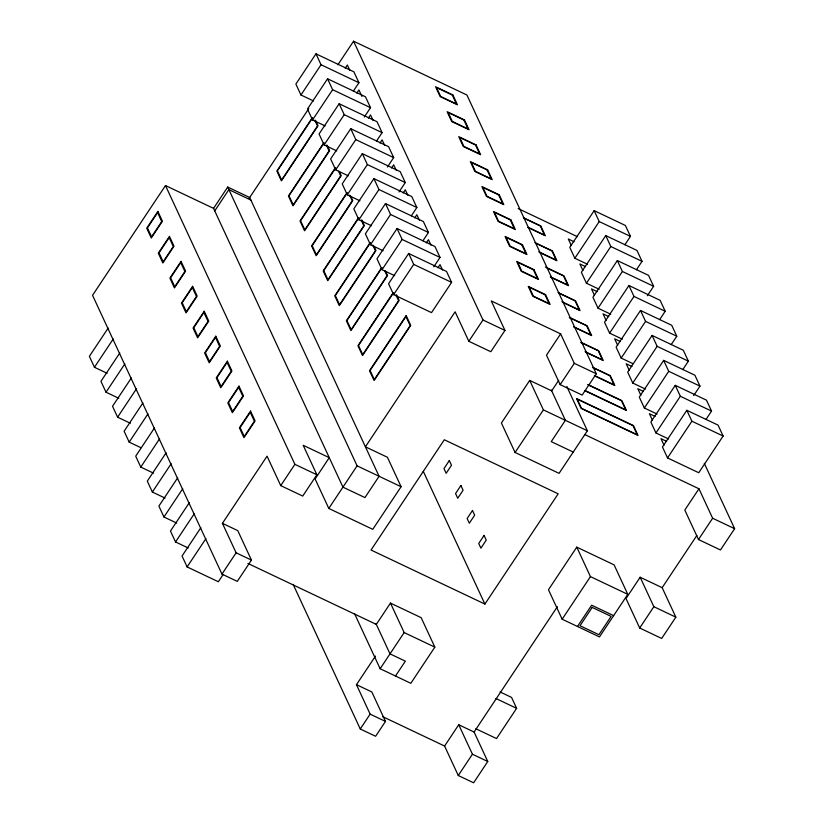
<?xml version="1.0" encoding="UTF-8"?>
<svg xmlns="http://www.w3.org/2000/svg" width="824" height="824" viewBox="0 0 824 824"><rect width="100%" height="100%" fill="white"/><g stroke="black" fill="none" stroke-linecap="round" stroke-linejoin="round"><path stroke-width="1.24" d="M213.715 208.451L165.48 185.555L92.545 295.322L221.955 574.101L237.291 581.384L251.444 560.083L237.765 530.615L222.418 523.333L267.058 456.156L280.737 485.635L302.727 496.069L316.88 474.768L303.201 445.3L329.27 457.67L315.118 478.971L328.797 508.439L372.778 529.327L401.092 486.727L387.404 457.258L365.413 446.814L455.126 311.802L468.815 341.28L490.805 351.714L504.958 330.424L491.279 300.945L560.639 333.875L574.318 363.343L596.308 373.787L582.156 395.087L560.166 384.643L546.487 355.175L560.639 333.875M108.181 328.045L89.373 356.349L94.441 367.267L107.161 373.303M94.441 367.267L113.249 338.963M353.393 91.073L358.934 82.73L353.867 71.812L315.973 53.828L295.878 84.069L300.945 94.987L313.584 100.981M227.702 187.069L213.55 208.369L342.949 487.149L364.939 497.583L379.091 476.293L249.693 197.502L227.702 187.069L357.101 465.848L401.092 486.727M119.768 353.002L100.95 381.306L106.018 392.224L118.749 398.26M214.724 210.913L228.876 189.613L250.867 200.057M300.945 94.987L321.041 64.746L315.973 53.828M106.018 392.224L124.836 363.92M364.29 117.07L370.522 107.686L365.454 96.769L327.561 78.785L307.465 109.025L312.533 119.944L325.161 125.938M249.044 198.481L308.763 108.603M337.912 64.736L353.558 41.2L466.909 95.007L596.308 373.787M131.356 377.959L112.538 406.263L117.605 417.181L130.326 423.217M312.09 118.048L276.854 171.062L281.406 180.858L318.043 125.722L315.52 120.283M345.235 68.155L347.347 64.993L349.87 70.431M312.564 117.904L277.4 170.815L281.633 179.941L317.498 125.969L314.85 120.263M312.533 119.944L332.628 89.703L327.561 78.785M117.605 417.181L136.413 388.877M376.558 140.986L382.109 132.643L377.042 121.725L339.148 103.742L319.053 133.982L324.12 144.9L336.748 150.895M142.933 402.915L124.125 431.22L129.193 442.138L140.76 447.628M323.667 143.005L288.441 196.019L292.994 205.815L329.631 150.679L327.107 145.24M356.823 93.112L358.924 89.95L361.963 96.48M324.151 142.861L288.987 195.772L293.22 204.898L329.085 150.926L326.438 145.22M324.12 144.9L344.216 114.66L339.148 103.742M129.193 442.138L148.001 413.833M387.455 166.984L393.687 157.6L388.619 146.682L350.725 128.698L330.63 158.939L335.698 169.857L348.336 175.852M154.521 427.872L135.713 456.177L140.78 467.095L153.501 473.131M335.255 167.962L300.029 220.976L304.581 230.772L341.218 175.636L339.189 171.279M368.41 118.069L370.512 114.907L373.035 120.345M335.728 167.818L300.575 220.729L304.808 229.855L340.673 175.883L338.551 171.32M335.698 169.857L355.793 139.617L350.725 128.698M140.78 467.095L159.588 438.79M399.043 191.94L405.274 182.557L400.207 171.639L362.313 153.655L342.218 183.896L347.285 194.814L359.913 200.809M166.108 452.829L147.29 481.134L152.358 492.052L165.078 498.087M346.842 192.919L311.616 245.933L316.159 255.728L352.796 200.593L350.777 196.236M379.988 143.026L382.099 139.864L384.623 145.302M347.316 192.775L312.162 245.686L316.395 254.812L352.26 200.84L349.613 195.133M347.285 194.814L367.38 164.573L362.313 153.655M152.358 492.052L171.176 463.747M411.32 215.857L416.862 207.514L411.794 196.596L373.9 178.612L353.805 208.853L358.873 219.771L371.5 225.766M177.685 477.786L158.877 506.091L163.945 517.009L176.666 523.044M358.43 217.876L323.193 270.89L327.746 280.685L364.383 225.549L361.86 220.111M391.575 167.983L393.676 164.821L396.21 170.259M358.904 217.732L323.739 270.643L327.973 279.769L363.837 225.797L361.19 220.09M358.873 219.771L378.968 189.53L373.9 178.612M163.945 517.009L182.753 488.704M422.897 240.814L428.449 232.471L423.382 221.553L385.488 203.569L365.392 233.81L370.46 244.728L383.088 250.723M189.273 502.743L170.465 531.047L175.533 541.965L188.253 548.001M370.007 242.833L334.781 295.847L339.334 305.642L375.971 250.506L373.952 246.149M403.163 192.94L405.264 189.778L407.798 195.216M370.491 242.689L335.327 295.6L339.56 304.726L375.425 250.754L372.778 245.047M370.46 244.728L390.555 214.487L385.488 203.569M175.533 541.965L194.34 513.661M433.795 266.811L440.026 257.428L434.959 246.51L397.065 228.526L376.97 258.767L382.037 269.685L394.675 275.679M200.86 527.7L182.042 556.004L187.11 566.922L218.339 581.744L223.222 574.41M381.594 267.79L346.368 320.804L350.921 330.599L387.558 275.463L385.529 271.106M414.75 217.897L416.851 214.734L419.375 220.173M382.068 267.646L346.914 320.557L351.148 329.682L387.012 275.71L384.89 271.147M382.037 269.685L402.133 239.444L397.065 228.526M187.11 566.922L205.928 538.618M408.653 253.483L388.557 283.724L393.625 294.642L431.519 312.626L451.614 282.385L446.546 271.467L408.653 253.483L413.72 264.401L451.614 282.385M393.182 292.747L357.946 345.761L362.498 355.556L399.135 300.42L396.612 294.982M426.327 242.853L428.439 239.691L430.962 245.13M393.656 292.602L358.492 345.514L362.725 354.639L398.589 300.667L395.942 294.961M393.625 294.642L413.72 264.401M221.955 574.101L236.107 552.801L222.418 523.333M280.737 485.635L294.889 464.334L165.48 185.555M437.915 267.81L440.016 264.648L442.55 270.087M328.797 508.439L357.101 465.848M468.815 341.28L482.967 319.98L353.558 41.2M624.88 244.769L630.453 236.385L625.385 225.467L594.166 210.645L569.775 247.344L574.843 258.262L587.564 264.298M574.843 258.262L599.233 221.563L594.166 210.645M636.468 269.726L642.04 261.342L636.973 250.424L605.743 235.602L581.363 272.301L586.431 283.219L599.151 289.255M586.431 283.219L610.811 246.52L605.743 235.602M558.693 380.338L551.699 390.854L529.708 380.42L501.404 423.011L515.082 452.479L559.074 473.357L587.378 430.767L566.819 386.477M647.355 295.734L653.628 286.299L648.56 275.381L617.331 260.559L592.94 297.258L598.008 308.176L610.739 314.212M354.701 613.952L380.132 668.727L410.816 683.302L434.845 647.139L421.167 617.67L390.473 603.106L376.321 624.396L247.911 563.441M598.008 308.176L622.398 271.477L617.331 260.559M293.128 584.36L360.273 728.993L375.61 736.275L385.488 721.422L370.141 714.14L356.462 684.662L375.466 656.079M515.082 452.479L543.387 409.889L529.708 380.42M560.166 384.643L574.318 363.343M659.633 319.64L665.205 311.256L660.148 300.338L628.918 285.516L604.528 322.215L609.595 333.133L622.316 339.169M380.132 668.727L404.162 632.574L390.473 603.106M609.595 333.133L633.986 296.434L628.918 285.516M360.273 728.993L370.141 714.14M395.479 676.02L405.346 661.157L390.01 653.875L375.94 623.572M671.22 344.597L676.792 336.213L671.725 325.295L640.495 310.473L616.115 347.172L621.183 358.09L632.75 363.58M621.183 358.09L645.563 321.391L640.495 310.473M682.808 369.554L688.38 361.169L683.312 350.252L652.083 335.43L627.703 372.129L632.77 383.047L645.491 389.082M484.903 604.074L558.178 493.813L444.311 439.759L371.037 550.03L484.903 604.074L423.309 471.38M632.77 383.047L657.15 346.348L652.083 335.43M693.695 395.561L699.967 386.126L694.9 375.208L663.67 360.387L639.28 397.086L644.347 408.004L657.068 414.039M644.347 408.004L668.738 371.305L663.67 360.387M705.972 419.468L711.545 411.083L706.477 400.165L675.258 385.344L650.867 422.043L655.935 432.961L668.655 438.996M444.589 746.039L458.741 724.749L474.088 732.031L487.767 761.5L473.615 782.8L458.268 775.518L444.589 746.039L382.594 716.612M576.769 547.146L548.465 589.737L562.143 619.205L599.481 636.931L627.785 594.341L614.096 564.862L576.769 547.146L590.447 576.615L627.785 594.341M655.935 432.961L680.325 396.262L675.258 385.344M686.835 410.301L662.455 446.999L667.522 457.917L698.752 472.739L723.132 436.04L718.064 425.122L686.835 410.301L691.903 421.219L723.132 436.04M474.088 732.031L557.395 606.66M667.522 457.917L691.903 421.219M458.268 775.518L472.42 754.217L458.741 724.749M562.143 619.205L590.447 576.615M500.075 691.954L511.56 697.413L516.617 708.321L496.522 738.562L475.86 728.756M577.48 626.498L591.632 605.197L613.633 615.631M640.166 577.243L626.013 598.533L639.692 628.012L661.693 638.446L675.845 617.155L662.156 587.677L640.166 577.243L653.854 606.711L675.845 617.155M585.102 434.722L698.958 488.776L684.806 510.066L698.484 539.545L720.475 549.979L734.627 528.678L704.314 463.366M662.156 587.677L696.877 535.435M639.692 628.012L653.854 606.711M698.484 539.545L712.636 518.245L698.958 488.776M321.041 64.746L358.934 82.73M332.628 89.703L370.522 107.686M599.233 221.563L630.453 236.385M344.216 114.66L382.109 132.643M610.811 246.52L642.04 261.342M518.172 208.575L577.366 236.673M523.353 217.67L540.781 225.941L545.334 235.746L527.906 227.465M573.998 241.71L568.303 239.001L571.331 245.531M524.085 218.278L540.338 225.992L544.571 235.118L528.318 227.403M355.793 139.617L393.687 157.6M622.398 271.477L653.628 286.299M534.941 242.627L552.368 250.898L556.921 260.703L539.493 252.422M585.586 266.667L579.88 263.958L582.918 270.488M535.672 243.235L551.926 250.949L556.159 260.075L538.741 251.804M367.38 164.573L405.274 182.557M633.986 296.434L665.205 311.256M545.364 267.028L563.956 275.855L568.509 285.66L551.071 277.379M597.173 291.624L591.467 288.915L594.506 295.445M547.26 268.191L563.513 275.906L567.746 285.032L550.329 276.761M378.968 189.53L416.862 207.514M645.563 321.391L676.792 336.213M558.106 292.541L575.543 300.812L580.086 310.617L562.658 302.336M608.751 316.581L603.055 313.872L606.083 320.402M558.837 293.148L575.09 300.863L579.334 309.989L561.916 301.718M390.555 214.487L428.449 232.471M657.15 346.348L688.38 361.169M569.693 317.498L587.121 325.768L591.673 335.574L574.246 327.293M620.338 341.538L614.642 338.829L617.67 345.359M569.26 317.559L586.678 325.82L590.911 334.946L573.494 326.675M402.133 239.444L440.026 257.428M668.738 371.305L699.967 386.126M581.281 342.454L598.708 350.725L603.261 360.531L585.833 352.25M631.926 366.495L626.219 363.786L629.258 370.316M580.848 342.516L598.265 350.777L602.499 359.903L585.081 351.632M680.325 396.262L711.545 411.083M592.868 367.411L610.296 375.682L614.838 385.488L595.093 376.104M643.503 391.452L637.807 388.743L640.835 395.273M592.435 367.473L609.853 375.734L614.086 384.859L594.341 375.487M482.967 319.98L504.958 330.424M588.181 384.643L621.873 400.639L626.425 410.445L584.597 390.586M655.09 416.408L649.394 413.7L652.423 420.23M587.759 384.705L621.43 400.691L625.663 409.816L585.03 390.524M666.678 441.365L660.972 438.656L664.01 445.187M543.387 409.889L587.378 430.767M573.226 452.067L551.235 441.623L565.388 420.322L551.318 390.02M712.636 518.245L734.627 528.678M294.889 464.334L316.88 474.768M236.107 552.801L251.444 560.083M404.162 632.574L434.845 647.139M495.955 698.515L516.617 708.321M356.462 684.662L371.809 691.944L385.488 721.422M472.42 754.217L487.767 761.5M157.878 211.438L146.724 228.217L151.276 238.023L162.431 221.234L157.878 211.438M157.58 212.643L147.434 227.898L151.575 236.818L161.72 221.553L157.58 212.643M169.466 236.395L158.311 253.174L162.864 262.98L174.008 246.191L169.466 236.395M169.167 237.6L159.022 252.855L163.162 261.774L173.298 246.51L169.167 237.6M181.043 261.352L169.898 278.131L174.441 287.937L185.596 271.147L181.043 261.352M180.744 262.557L170.609 277.812L174.74 286.731L184.885 271.467L180.744 262.557M192.631 286.309L181.476 303.088L186.028 312.893L197.183 296.104L192.631 286.309M192.332 287.514L182.186 302.769L186.327 311.688L196.472 296.424L192.332 287.514M204.218 311.266L193.063 328.045L197.616 337.85L208.771 321.061L204.218 311.266M203.919 312.471L193.774 327.725L197.915 336.645L208.06 321.381L203.919 312.471M215.806 336.223L204.651 353.002L209.203 362.807L220.348 346.018L215.806 336.223M215.507 337.428L205.361 352.682L209.502 361.602L219.637 346.338L215.507 337.428M227.383 361.18L216.238 377.959L220.78 387.764L231.935 370.975L227.383 361.18M227.084 362.385L216.939 377.639L221.079 386.559L231.225 371.294L227.084 362.385M238.97 386.137L227.815 402.915L232.368 412.721L243.523 395.932L238.97 386.137M238.672 387.342L228.526 402.596L232.667 411.516L242.812 396.251L238.672 387.342M250.558 411.094L239.403 427.872L243.956 437.678L255.1 420.889L250.558 411.094M250.259 412.299L240.114 427.553L244.254 436.473L254.389 421.208L250.259 412.299M406.17 315.582L369.533 370.718L374.086 380.513L410.723 325.377L406.17 315.582M405.944 316.498L370.079 370.47L374.312 379.596L410.177 325.624L405.944 316.498M449.317 460.554L443.971 468.599L446.155 473.306L451.501 465.261L449.317 460.554M460.904 485.511L455.559 493.555L457.742 498.262L463.088 490.218L460.904 485.511M472.492 510.468L467.136 518.512L469.32 523.219L474.665 515.175L472.492 510.468M484.069 535.425L478.723 543.469L480.907 548.176L486.253 540.132L484.069 535.425M592.178 607.401L580.003 625.735L598.935 634.717L611.109 616.393L592.178 607.401M452.901 94.987L435.566 86.757L440.119 96.562L457.444 104.782L452.901 94.987M452.325 95.059L436.555 87.571L440.696 96.49L456.455 103.968L452.325 95.059M464.478 119.944L447.154 111.714L451.707 121.519L469.031 129.739L464.478 119.944M463.902 120.016L448.143 112.528L452.283 121.447L468.042 128.925L463.902 120.016M476.066 144.9L458.741 136.671L463.284 146.476L480.619 154.696L476.066 144.9M475.489 144.972L459.73 137.484L463.871 146.404L479.63 153.882L475.489 144.972M487.654 169.857L470.319 161.628L474.871 171.433L492.206 179.653L487.654 169.857M487.077 169.929L471.307 162.441L475.448 171.361L491.217 178.839L487.077 169.929M499.241 194.814L481.906 186.585L486.459 196.39L503.783 204.609L499.241 194.814M498.654 194.886L482.895 187.398L487.036 196.318L502.794 203.796L498.654 194.886M510.818 219.771L493.494 211.541L498.046 221.347L515.371 229.566L510.818 219.771M510.241 219.843L494.482 212.355L498.623 221.275L514.382 228.753L510.241 219.843M522.406 244.728L505.081 236.498L509.623 246.304L526.958 254.523L522.406 244.728M521.829 244.8L506.07 237.312L510.2 246.232L525.97 253.71L521.829 244.8M533.993 269.685L516.658 261.455L521.211 271.261L538.536 279.48L533.993 269.685M533.416 269.757L517.647 262.269L521.788 271.189L537.547 278.667L533.416 269.757M545.57 294.642L528.246 286.412L532.798 296.218L550.123 304.437L545.57 294.642M544.994 294.714L529.235 287.226L533.375 296.146L549.134 303.623L544.994 294.714M633.46 425.596L576.532 398.569L581.074 408.374L638.013 435.402L633.46 425.596M633.017 425.648L577.284 399.197L581.517 408.313L637.251 434.773L633.017 425.648"/></g></svg>
